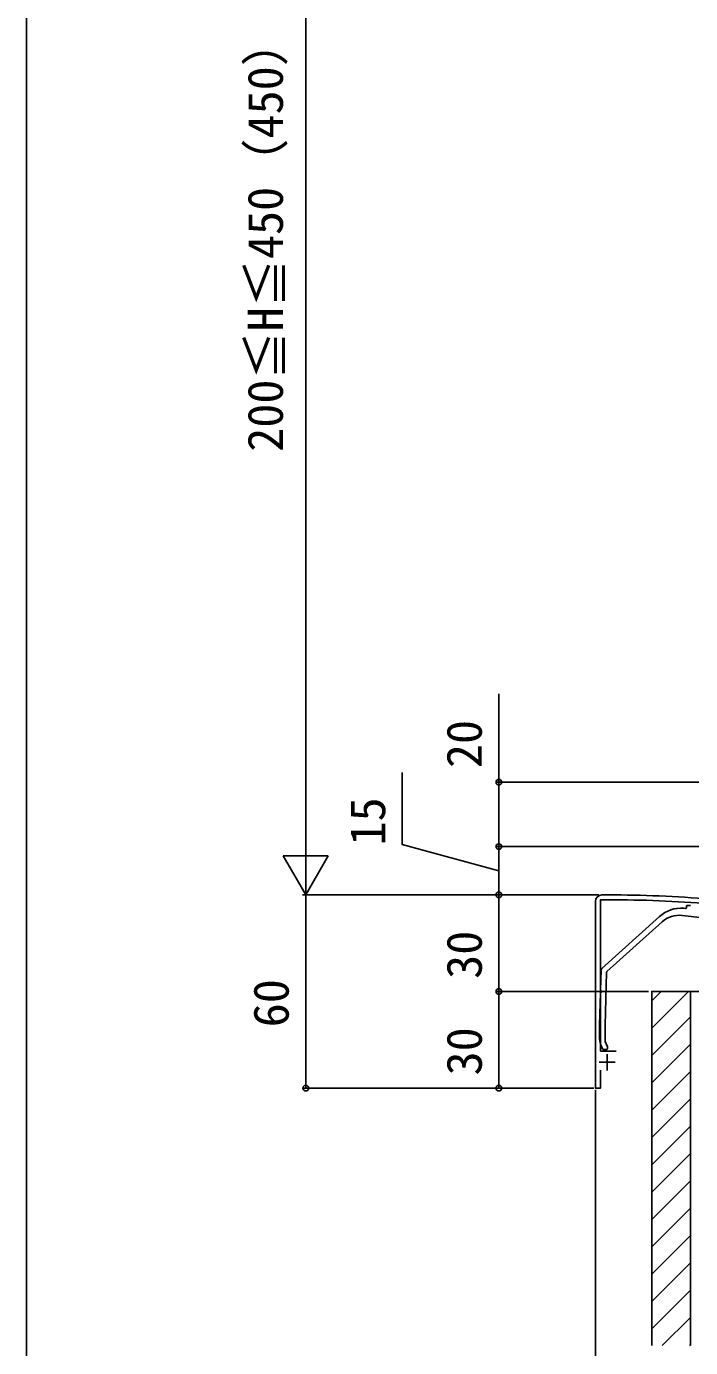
# Model space of a CAD drawing. Units: millimetres, scale not verified. Extents: x -875 to 875, y -1300 to 1292.
# Drawn here: x -875 to -668.7, y -861.2 to -450.8 of the extents above; entities that cross this region are included whole.
import ezdxf
from ezdxf.enums import TextEntityAlignment as Align

# ---------------------------------------------------------------- set-up
doc = ezdxf.new("R2010")
doc.units = ezdxf.units.MM
doc.header["$LTSCALE"] = 8
for name, color, linetype in [('0-2_YKK_11', 7, 'Continuous'), ('0-5_YKK_13', 4, 'Continuous'), ('0-7_YKK_D', 6, 'Continuous'), ('0-8_YKK_ZWAK', 7, 'Continuous'), ('0-9_YSS_K', 3, 'Continuous')]:
    doc.layers.add(name, color=color, linetype=linetype)
doc.styles.add('ＭＳ ゴシック', font='')
doc.styles.get('ＭＳ ゴシック').set_extended_font_data('MS Gothic')

msp = doc.modelspace()

# ---------------------------------------------------------------- linework, layer by layer
at = {"layer": '0-2_YKK_11'}
for p, q in [((-694.227, -720.55), (-696.227, -720.55)), ((-694.627, -770.05), (-694.627, -775.05)), ((-697.127, -772.55), (-692.127, -772.55))]:
    msp.add_line(p, q, dxfattribs=at)
for points in [[(-691.827, -769.05), (-696.627, -769.05), (-696.627, -722.05), (-694.227, -722.05)], [(-698.227, -722.55), (-698.227, -780.55), (-696.627, -780.55), (-696.627, -774.95)]]:
    msp.add_lwpolyline(points, dxfattribs=at)
for centre, radius, start, end in [((-696.227, -722.55), 2, 90.00001, 179.99999), ((-694.227, -1105.251), 384.701, 85.28146, 89.99999), ((-694.227, -1105.248), 383.199, 85.28153, 90.00001)]:
    msp.add_arc(centre, radius, start, end, dxfattribs=at)
at = {"layer": '0-5_YKK_13'}
for p, q in [((-670.825, -724.701), (-670.255, -724.747)), ((-669.932, -724.473), (-669.899, -724.074)), ((-669.576, -723.799), (-668.679, -723.872)), ((-696.268, -743.406), (-678.333, -727.24)), ((-677.512, -728.923), (-694.657, -744.378)), ((-636.993, -730.819), (-671.25, -726.916)), ((-696.614, -750.092), (-696.433, -743.764)), ((-694.756, -744.592), (-695.227, -761.07)), ((-696.927, -761.045), (-696.64, -751.008)), ((-696.927, -765.297), (-696.927, -761.054)), ((-695.227, -761.078), (-695.227, -765.982)), ((-696.008, -768.376), (-696.459, -767.41)), ((-695.199, -766.109), (-694.555, -767.489)), ((-694.827, -768.55), (-695.736, -768.55)), ((-694.527, -767.616), (-694.527, -768.25))]:
    msp.add_line(p, q, dxfattribs=at)
for centre, radius, start, end in [((-671.638, -734.668), 10, 85.33585, 132.03177), ((-670.231, -724.448), 0.3, 265.33585, 355.33585), ((-669.6, -724.098), 0.3, 85.33585, 175.33585), ((-672.156, -734.865), 8, 83.5, 132.03177), ((-695.934, -743.778), 0.5, 132.03177, 178.36342), ((-694.456, -744.6), 0.3, 132.03177, 178.36342), ((-696.44, -751.013), 0.2, 111.9416, 178.36342), ((-696.414, -750.097), 0.2, 178.36342, 244.78524), ((-696.627, -750.55), 0.3, 291.9416, 64.78524), ((-696.627, -761.054), 0.3, 178.36342, 180), ((-694.927, -761.078), 0.3, 178.36342, 180), ((-691.927, -765.297), 5, 180, 205), ((-694.927, -765.982), 0.3, 180, 205), ((-695.736, -768.25), 0.3, 205, 270), ((-694.827, -768.25), 0.3, 270, 360), ((-694.827, -767.616), 0.3, 360, 25)]:
    msp.add_arc(centre, radius, start, end, dxfattribs=at)
at = {"layer": '0-7_YKK_D'}
for p, q in [((-788.227, -284.55), (-788.227, -706.55)), ((-622.727, -685.55), (-729.227, -685.55)), ((-788.227, -720.55), (-788.227, -696.301)), ((-622.927, -705.55), (-729.227, -705.55)), ((-622.927, -705.55), (-729.227, -705.55)), ((-728.227, -720.55), (-728.227, -705.55)), ((-788.227, -720.55), (-795.227, -708.425)), ((-781.227, -708.425), (-795.227, -708.425)), ((-788.227, -720.55), (-781.227, -708.425)), ((-697.227, -720.55), (-789.227, -720.55)), ((-697.227, -720.55), (-789.227, -720.55)), ((-788.227, -720.55), (-788.227, -780.55)), ((-697.227, -720.55), (-729.227, -720.55)), ((-697.227, -720.55), (-729.227, -720.55)), ((-728.227, -720.55), (-728.227, -750.55)), ((-681.727, -750.55), (-729.227, -750.55)), ((-681.727, -750.55), (-729.227, -750.55)), ((-728.227, -750.55), (-728.227, -780.55)), ((-698.727, -780.55), (-789.227, -780.55)), ((-698.727, -780.55), (-729.227, -780.55)), ((-698.227, -781.05), (-698.227, -916.55)), ((-698.227, -781.05), (-698.227, -946.55))]:
    msp.add_line(p, q, dxfattribs=at)
for points in [[(-728.227, -705.55), (-728.227, -685.55), (-728.227, -658.107)], [(-728.227, -713.05), (-758.227, -704.916), (-758.227, -682.507)]]:
    msp.add_lwpolyline(points, dxfattribs=at)
for centre in [(-728.227, -685.55), (-728.227, -705.55), (-728.227, -705.55), (-728.227, -720.55), (-728.227, -720.55), (-728.227, -750.55), (-728.227, -750.55), (-788.227, -780.55), (-728.227, -780.55)]:
    msp.add_circle(centre, 0.875, dxfattribs=at)
at = {"layer": '0-8_YKK_ZWAK'}
msp.add_line((-875, 1250.3), (-875, -1299.7), dxfattribs=at)
at = {"layer": '0-9_YSS_K'}
for p, q in [((-669.309, -750.55), (-680.727, -761.968)), ((-677.794, -750.55), (-680.727, -753.482)), ((-668.727, -750.55), (-668.727, -860.55)), ((-668.727, -758.453), (-680.727, -770.453)), ((-668.727, -766.938), (-680.727, -778.938)), ((-668.727, -775.424), (-680.727, -787.424)), ((-668.727, -783.909), (-680.727, -795.909)), ((-668.727, -792.394), (-680.727, -804.394)), ((-668.727, -800.879), (-680.727, -812.879)), ((-668.727, -809.365), (-680.727, -821.365)), ((-668.727, -817.85), (-680.727, -829.85)), ((-668.727, -826.335), (-680.727, -838.335)), ((-668.727, -834.821), (-680.727, -846.821)), ((-668.727, -843.306), (-680.727, -855.306)), ((-668.727, -851.791), (-677.486, -860.55)), ((-668.727, -860.276), (-669, -860.55))]:
    msp.add_line(p, q, dxfattribs=at)
for points in [[(-668.727, -750.55), (-680.727, -750.55), (-680.727, -860.55)], [(-650.727, -750.55), (-668.727, -750.55), (-668.727, -860.55)]]:
    msp.add_lwpolyline(points, dxfattribs=at)

# ---------------------------------------------------------------- texts
at = {"layer": '0-7_YKK_D', "style": 'ＭＳ ゴシック'}
for s, p in [('200≦H≦450（450）', (-792.017, -582.908)), ('20', (-730.227, -681.158)), ('15', (-760.227, -705.217)), ('30', (-730.227, -746.629)), ('60', (-790.227, -761.672)), ('30', (-730.227, -776.629))]:
    msp.add_text(s, height=11, rotation=90, dxfattribs=at).set_placement(p, align=Align.BOTTOM_LEFT)

doc.saveas('drawing.dxf')
